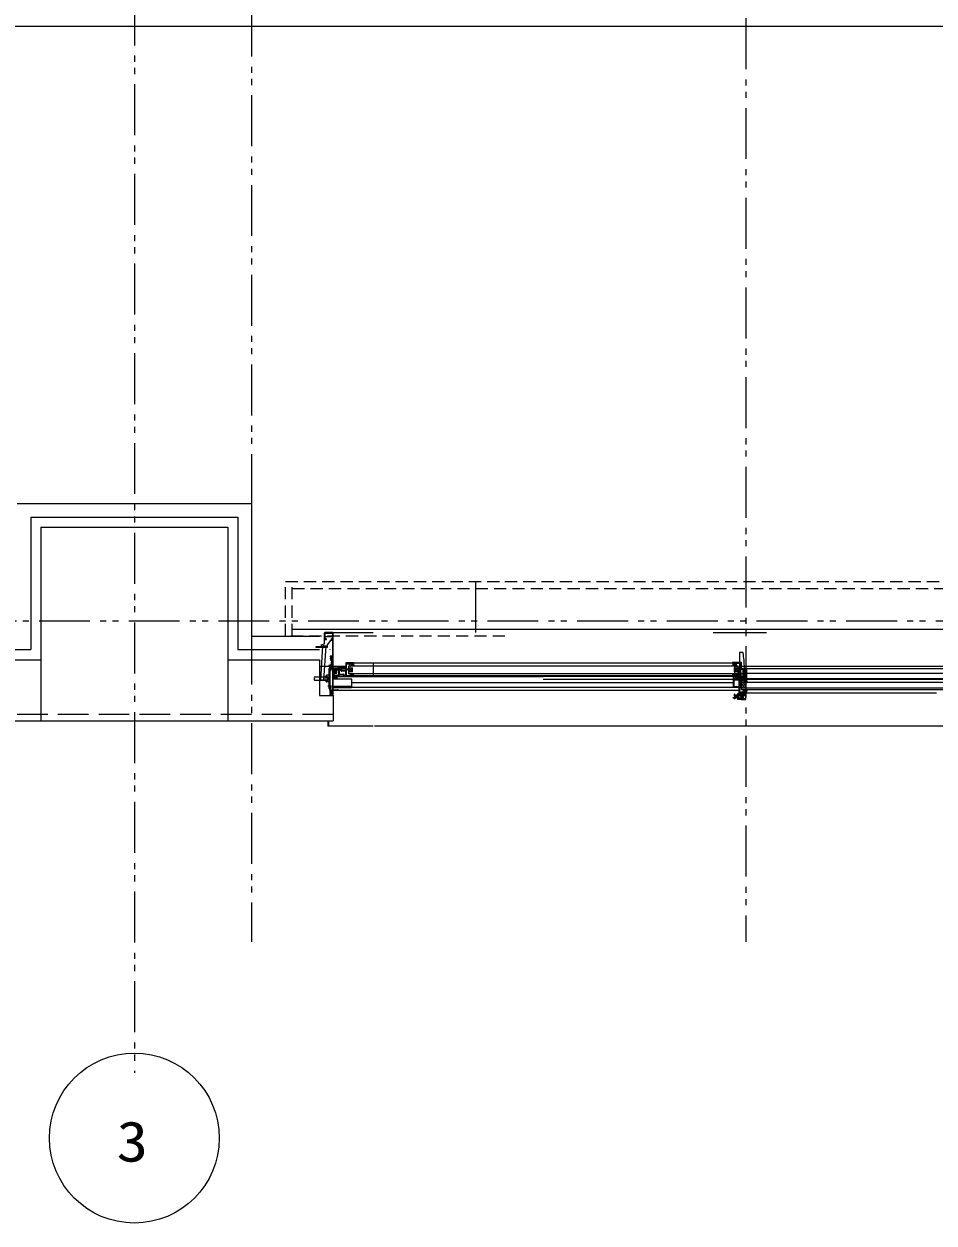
# Model space of a CAD drawing. Units: millimetres at full size. Extents: x -12803 to 120774, y -9413 to 101127.
# Drawn here: x 90949 to 93629, y 5229 to 8758 of the extents above; entities that cross this region are included whole.
import ezdxf
from ezdxf.enums import TextEntityAlignment as Align

# ---------------------------------------------------------------- set-up
doc = ezdxf.new("R2010")
doc.units = ezdxf.units.MM
doc.header["$LTSCALE"] = 30
for name, pattern in [('DASHED1', [1.8, 1.2, -0.6]), ('DASHED3', [4, 3, -1]), ('DOUBLE_CHAIN1', [8.8, 5, -1, 0.6, -0.6, 0.6, -1])]:
    doc.linetypes.add(name, pattern=pattern)
doc.layers.add('0-0_NoName', color=7, linetype='Continuous')
for name, color, linetype, lineweight in [('2-0_通芯', 7, 'DOUBLE_CHAIN1', 15), ('2-1_躯体', 7, 'Continuous', 15), ('2-2_間仕切り芯', 7, 'DOUBLE_CHAIN1', 15), ('2-3_間仕切り', 7, 'Continuous', 15), ('2-A_建具', 7, 'Continuous', 15)]:
    doc.layers.add(name, color=color, linetype=linetype, lineweight=lineweight)
doc.styles.add('ＭＳ ゴシック', font='')
doc.styles.get('ＭＳ ゴシック').set_extended_font_data('MS Gothic')

# ---------------------------------------------------------------- blocks, each defined once
blk = doc.blocks.new('グループ部品-732')
at = {"layer": '2-0_通芯'}
blk.add_line((74361.66, 7001.41), (120774.36, 7001.41), dxfattribs=at)
at = {"layer": '2-1_躯体'}
for p, q in [((90999.36, 7276.41), (91549.36, 7276.41)), ((90999.36, 7276.41), (90999.36, 6706.41)), ((91549.36, 7276.41), (91549.36, 6706.41)), ((90729.36, 6886.41), (90999.36, 6886.41)), ((91549.36, 6886.41), (91819.36, 6886.41)), ((90689.36, 6706.41), (91859.36, 6706.41))]:
    blk.add_line(p, q, dxfattribs=at)
at = {"layer": '2-1_躯体', "linetype": 'DASHED3'}
blk.add_line((90689.36, 6726.41), (91859.36, 6726.41), dxfattribs=at)
at = {"layer": '2-1_躯体'}
blk.add_lwpolyline([(91819.36, 6886.41), (91819.36, 6781.41), (91859.36, 6781.41), (91859.36, 6706.41)], dxfattribs=at)
at = {"layer": '2-2_間仕切り芯'}
for p, q in [((93074.36, 15110.39), (93074.36, 6056.41)), ((91619.36, 12771.74), (91619.36, 6056.41))]:
    blk.add_line(p, q, dxfattribs=at)
at = {"layer": '2-3_間仕切り'}
for p, q in [((84609.36, 8751.41), (93744.36, 8751.41)), ((90969.36, 7306.41), (90969.36, 6916.41)), ((91619.36, 6956.41), (91819.36, 6956.41)), ((90729.36, 6916.41), (90969.36, 6916.41)), ((91579.36, 6916.41), (91819.36, 6916.41))]:
    blk.add_line(p, q, dxfattribs=at)
for points in [[(90929.36, 7346.41), (91619.36, 7346.41), (91619.36, 6956.41)], [(90969.36, 7306.41), (91579.36, 7306.41), (91579.36, 6916.41)]]:
    blk.add_lwpolyline(points, dxfattribs=at)
at = {"layer": '2-A_建具', "linetype": 'DASHED1'}
for p, q in [((91739.36, 6956.41), (91739.36, 7116.41)), ((91739.36, 7096.41), (96809.36, 7096.41)), ((92365.36, 7116.41), (96183.36, 7116.41))]:
    blk.add_line(p, q, dxfattribs=at)
at = {"layer": '2-A_建具'}
for p, q in [((92279.36, 6966.41), (92279.36, 7116.41)), ((91739.36, 6976.41), (96809.36, 6976.41)), ((91834.36, 6933.46), (91834.36, 6965.91)), ((91858.86, 6966.41), (91834.86, 6966.41)), ((91836.36, 6949.36), (91836.36, 6954.96)), ((91836.36, 6954.96), (91857.36, 6954.96)), ((91857.36, 6954.96), (91857.36, 6949.36)), ((91859.36, 6966.41), (91977.86, 6966.41)), ((92978.36, 6966.41), (93135.36, 6966.41)), ((91809.36, 6925.26), (91842.36, 6925.26)), ((91809.36, 6922.96), (91809.36, 6925.26)), ((91842.36, 6922.96), (91809.36, 6922.96)), ((91812.01, 6922.96), (91812.01, 6925.26)), ((91816.51, 6922.96), (91816.51, 6925.26)), ((91822.87, 6826.71), (91829.67, 6927.51)), ((91824.36, 6930.78), (91834.36, 6933.46)), ((91824.36, 6930.78), (91824.36, 6925.26)), ((91829.67, 6927.51), (91830.73, 6928.44)), ((91829.67, 6927.51), (91838.65, 6926.91)), ((91831.85, 6826.11), (91838.65, 6926.91)), ((91834.36, 6946.46), (91839.16, 6946.46)), ((91834.86, 6946.41), (91838.61, 6946.41)), ((91837.86, 6947.86), (91836.36, 6949.36)), ((91839.16, 6947.86), (91837.86, 6947.86)), ((91842.36, 6930.11), (91842.36, 6922.96)), ((91850.56, 6916.21), (91850.36, 6916.41)), ((91855.86, 6947.86), (91854.56, 6947.86)), ((91854.56, 6946.46), (91857.36, 6946.46)), ((91855.11, 6946.41), (91857.36, 6946.41)), ((91857.36, 6949.36), (91855.86, 6947.86)), ((91857.36, 6946.46), (91857.36, 6942.96)), ((91857.86, 6945.91), (91857.86, 6896.74)), ((91854.16, 6894.66), (91854.29, 6894.66)), ((91854.29, 6892.36), (91854.16, 6892.36)), ((91855.06, 6895.12), (91855.15, 6895.21)), ((91855.15, 6891.81), (91855.06, 6891.9)), ((91855.94, 6895.35), (91856.05, 6895.3)), ((91856.05, 6891.72), (91855.94, 6891.67)), ((91856.7, 6895.1), (91856.86, 6895.09)), ((91856.86, 6891.94), (91856.7, 6891.92)), ((91857.68, 6893.91), (91857.64, 6893.76)), ((91857.64, 6893.26), (91857.68, 6893.11)), ((93056.36, 6907.9), (93056.36, 6864.04)), ((93065.55, 6908.1), (93056.87, 6908.4)), ((91897.16, 6866.41), (91819.36, 6866.41)), ((91847.06, 6860.91), (91847.06, 6801.91)), ((91849.36, 6860.91), (91847.06, 6860.91)), ((91849.43, 6854.8), (91847.13, 6853.87)), ((91847.63, 6867.06), (91847.15, 6868.08)), ((91847.63, 6867.06), (91853.69, 6870.56)), ((91851.24, 6867.8), (91848.78, 6872.06)), ((91849.29, 6867.21), (91852.72, 6869.19)), ((91849.29, 6867.21), (91849.34, 6867.14)), ((91853.11, 6868.51), (91849.34, 6867.14)), ((91849.34, 6867.14), (91849.77, 6867.14)), ((91849.36, 6857.91), (91849.36, 6866.41)), ((91849.36, 6860.91), (91849.36, 6801.91)), ((91849.41, 6867.51), (91849.51, 6867.34)), ((91850.93, 6855.41), (91849.43, 6854.8)), ((91852.6, 6853.61), (91849.43, 6852.32)), ((91849.6, 6866.68), (91849.82, 6867.06)), ((91849.6, 6866.68), (91849.69, 6866.53)), ((91853.46, 6867.91), (91849.69, 6866.53)), ((91849.69, 6866.53), (91850.12, 6866.53)), ((91849.77, 6867.14), (91852.89, 6868.13)), ((91849.82, 6867.06), (91849.77, 6867.14)), ((91852.94, 6868.06), (91849.82, 6867.06)), ((91849.95, 6866.08), (91850.17, 6866.46)), ((91850.12, 6866.53), (91853.24, 6867.53)), ((91850.17, 6866.46), (91850.12, 6866.53)), ((91850.3, 6865.47), (91854.08, 6866.84)), ((91850.3, 6865.47), (91850.52, 6865.85)), ((91850.3, 6865.47), (91850.39, 6865.32)), ((91854.16, 6866.69), (91850.39, 6865.32)), ((91850.39, 6865.32), (91850.82, 6865.32)), ((91850.52, 6865.85), (91850.47, 6865.93)), ((91853.64, 6866.84), (91850.52, 6865.85)), ((91850.65, 6864.87), (91854.43, 6866.24)), ((91850.65, 6864.87), (91850.87, 6865.24)), ((91850.65, 6864.87), (91850.74, 6864.71)), ((91854.51, 6866.09), (91850.74, 6864.71)), ((91850.74, 6864.71), (91851.17, 6864.71)), ((91850.82, 6865.32), (91853.94, 6866.31)), ((91850.87, 6865.24), (91850.82, 6865.32)), ((91853.99, 6866.24), (91850.87, 6865.24)), ((91850.93, 6860.91), (91850.93, 6855.41)), ((91853.23, 6860.91), (91850.93, 6860.91)), ((91851, 6864.26), (91854.78, 6865.63)), ((91851, 6864.26), (91851.22, 6864.64)), ((91851, 6864.26), (91851.09, 6864.11)), ((91854.86, 6865.48), (91851.09, 6864.11)), ((91851.09, 6864.11), (91851.52, 6864.11)), ((91851.17, 6864.71), (91854.29, 6865.71)), ((91851.22, 6864.64), (91851.17, 6864.71)), ((91851.18, 6868.3), (91852.54, 6868.74)), ((91854.34, 6865.63), (91851.22, 6864.64)), ((91851.35, 6863.65), (91855.13, 6865.03)), ((91851.35, 6863.65), (91851.57, 6864.03)), ((91851.35, 6863.65), (91851.44, 6863.5)), ((91855.21, 6864.87), (91851.44, 6863.5)), ((91851.44, 6863.5), (91851.87, 6863.5)), ((91851.52, 6864.11), (91854.64, 6865.1)), ((91851.57, 6864.03), (91851.52, 6864.11)), ((91854.69, 6865.03), (91851.57, 6864.03)), ((91851.7, 6863.05), (91851.92, 6863.43)), ((91851.7, 6863.05), (91852.3, 6863.27)), ((91851.7, 6863.05), (91851.79, 6862.9)), ((91852.34, 6865.9), (91851.74, 6866.94)), ((91852.39, 6863.11), (91851.79, 6862.9)), ((91851.87, 6863.5), (91854.99, 6864.5)), ((91851.92, 6863.43), (91851.87, 6863.5)), ((91855.04, 6864.42), (91851.92, 6863.43)), ((91852.62, 6862.21), (91852.22, 6862.9)), ((91852.4, 6869.24), (91852.5, 6869.07)), ((91852.76, 6869.12), (91852.54, 6868.74)), ((91852.59, 6868.66), (91852.54, 6868.74)), ((91852.58, 6862.18), (91852.84, 6862.33)), ((91854.9, 6861.45), (91852.71, 6863.54)), ((91852.8, 6863.45), (91855.48, 6864.42)), ((91852.84, 6865.03), (91856.12, 6859.34)), ((91853.11, 6868.51), (91852.89, 6868.13)), ((91852.94, 6868.06), (91852.89, 6868.13)), ((91855.56, 6864.27), (91852.94, 6863.32)), ((91853.69, 6870.56), (91853.04, 6871.48)), ((91853.09, 6863.17), (91855.34, 6863.89)), ((91853.23, 6854.53), (91853.23, 6860.91)), ((91853.46, 6867.91), (91853.24, 6867.53)), ((91853.29, 6867.45), (91853.24, 6867.53)), ((91853.38, 6868.06), (91853.46, 6867.91)), ((91853.55, 6862.74), (91855.44, 6863.83)), ((91853.81, 6867.3), (91853.59, 6866.92)), ((91853.64, 6866.84), (91853.59, 6866.92)), ((91854.08, 6866.84), (91853.64, 6866.84)), ((91853.72, 6860.2), (91855.53, 6860.07)), ((91853.88, 6860.52), (91855.35, 6860.39)), ((91854.16, 6866.69), (91853.94, 6866.31)), ((91853.99, 6866.24), (91853.94, 6866.31)), ((91854.43, 6866.24), (91853.99, 6866.24)), ((91854.08, 6866.84), (91854.16, 6866.69)), ((91854.51, 6866.09), (91854.29, 6865.71)), ((91854.34, 6865.63), (91854.29, 6865.71)), ((91854.78, 6865.63), (91854.34, 6865.63)), ((91854.43, 6866.24), (91854.51, 6866.09)), ((91854.86, 6865.48), (91854.64, 6865.1)), ((91854.69, 6865.03), (91854.64, 6865.1)), ((91855.13, 6865.03), (91854.69, 6865.03)), ((91854.78, 6865.63), (91854.86, 6865.48)), ((91854.9, 6861.45), (91855.79, 6860.22)), ((91855.21, 6864.87), (91854.99, 6864.5)), ((91855.04, 6864.42), (91854.99, 6864.5)), ((91855.48, 6864.42), (91855.04, 6864.42)), ((91855.13, 6865.03), (91855.21, 6864.87)), ((91855.31, 6862.15), (91856.54, 6861.92)), ((91855.56, 6864.27), (91855.34, 6863.89)), ((91855.39, 6863.81), (91855.34, 6863.89)), ((91855.35, 6860.39), (91855.53, 6860.07)), ((91855.44, 6863.83), (91856.58, 6861.85)), ((91855.48, 6864.42), (91855.56, 6864.27)), ((91855.53, 6860.07), (91855.79, 6860.22)), ((91856.58, 6861.85), (91855.79, 6860.22)), ((91858.16, 6865.21), (91858.16, 6797.61)), ((91859.36, 6868.81), (91858.36, 6869.81)), ((91859.36, 6865.41), (91872.56, 6865.41)), ((91897.36, 6859.51), (91859.36, 6859.51)), ((91870.86, 6850.01), (91859.36, 6850.01)), ((91859.36, 6846.61), (91864.48, 6846.61)), ((91861.86, 6855.21), (91870.86, 6855.21)), ((91866.79, 6859.49), (91862.57, 6858.22)), ((91870.64, 6847.01), (91865.25, 6846.96)), ((91868.26, 6854.61), (91868.26, 6853.56)), ((91869.49, 6854.91), (91868.56, 6854.91)), ((91868.59, 6853.09), (91870.59, 6852.36)), ((91869.79, 6856.91), (91869.79, 6855.21)), ((91870.96, 6856.91), (91869.79, 6856.91)), ((91870.86, 6846.96), (91870.86, 6855.21)), ((91870.96, 6857.58), (91870.96, 6856.91)), ((91874.36, 6865.01), (91897.16, 6865.01)), ((91874.76, 6854.91), (91874.76, 6857.58)), ((91874.76, 6854.91), (91875.36, 6854.91)), ((91897.36, 6852.58), (91884.43, 6852.58)), ((92478.11, 6876.91), (91897.16, 6876.91)), ((91897.16, 6876.41), (91919.66, 6876.41)), ((91918.66, 6877.41), (91898.16, 6877.41)), ((93051.86, 6867.61), (91904.36, 6867.61)), ((91904.36, 6867.61), (91904.36, 6845.61)), ((91904.36, 6862.61), (91916.36, 6862.61)), ((91916.36, 6850.61), (91904.36, 6862.61)), ((91916.36, 6862.61), (91904.36, 6850.61)), ((91916.36, 6850.61), (91904.36, 6850.61)), ((91909.36, 6868.61), (91909.36, 6873.11)), ((91910.36, 6874.11), (91913.36, 6874.11)), ((91913.36, 6867.61), (91910.36, 6867.61)), ((91914.36, 6867.61), (91914.36, 6874.81)), ((91914.36, 6869.99), (91918.47, 6874.11)), ((91914.36, 6871.41), (91917.06, 6874.11)), ((91914.36, 6872.82), (91915.64, 6874.11)), ((91914.36, 6874.11), (91919.36, 6874.11)), ((91914.36, 6868.58), (91919.46, 6873.68)), ((91914.36, 6873.11), (91914.36, 6868.61)), ((91914.36, 6872.92), (91919.67, 6867.61)), ((91914.36, 6871.51), (91918.26, 6867.61)), ((91914.36, 6870.1), (91916.84, 6867.61)), ((91914.36, 6868.68), (91915.43, 6867.61)), ((91914.58, 6874.11), (91920.79, 6867.91)), ((91914.8, 6867.61), (91919.72, 6872.53)), ((91916, 6874.11), (91920.36, 6869.74)), ((91916.21, 6867.61), (91919.99, 6871.38)), ((91916.36, 6850.61), (91916.36, 6862.61)), ((91917.41, 6874.11), (91919.94, 6871.58)), ((91917.63, 6867.61), (91920.25, 6870.23)), ((91918.83, 6874.11), (91919.51, 6873.42)), ((91919.04, 6867.61), (91920.52, 6869.08)), ((91919.36, 6874.11), (91920.86, 6867.61)), ((91919.66, 6876.11), (91919.66, 6876.41)), ((91920.46, 6867.61), (91920.78, 6867.93)), ((91977.96, 6837.21), (91977.96, 6876.91)), ((93036.86, 6876.11), (92478.11, 6876.11)), ((93036.86, 6874.11), (93035.36, 6867.61)), ((93041.63, 6874.11), (93035.42, 6867.91)), ((93035.76, 6867.61), (93035.43, 6867.93)), ((93035.66, 6879.51), (93060.36, 6879.51)), ((93035.66, 6879.51), (93035.66, 6876.11)), ((93037.17, 6867.61), (93035.7, 6869.08)), ((93040.21, 6874.11), (93035.85, 6869.74)), ((93038.58, 6867.61), (93035.96, 6870.23)), ((93040, 6867.61), (93036.23, 6871.38)), ((93038.8, 6874.11), (93036.27, 6871.58)), ((93041.41, 6867.61), (93036.49, 6872.53)), ((93041.86, 6872.92), (93036.54, 6867.61)), ((93037.39, 6874.11), (93036.7, 6873.42)), ((93041.86, 6868.58), (93036.76, 6873.68)), ((93036.86, 6877.81), (93036.86, 6874.61)), ((93041.86, 6874.11), (93036.86, 6874.11)), ((93058.36, 6878.31), (93037.36, 6878.31)), ((93041.86, 6869.99), (93037.74, 6874.11)), ((93041.86, 6871.51), (93037.96, 6867.61)), ((93041.86, 6871.41), (93039.16, 6874.11)), ((93041.86, 6870.1), (93039.37, 6867.61)), ((93039.86, 6862.61), (93051.86, 6862.61)), ((93039.86, 6862.61), (93051.86, 6850.61)), ((93039.86, 6850.61), (93051.86, 6862.61)), ((93039.86, 6862.61), (93039.86, 6850.61)), ((93051.86, 6850.61), (93039.86, 6850.61)), ((93041.86, 6872.82), (93040.57, 6874.11)), ((93041.86, 6868.68), (93040.79, 6867.61)), ((93041.86, 6867.61), (93041.86, 6874.11)), ((93041.86, 6873.11), (93041.86, 6868.61)), ((93045.86, 6874.11), (93042.86, 6874.11)), ((93042.86, 6867.61), (93045.86, 6867.61)), ((93051.72, 6866.1), (93042.97, 6866.41)), ((93046.86, 6868.61), (93046.86, 6873.11)), ((93051.86, 6839.04), (93051.86, 6867.61)), ((93056.86, 6852.04), (93051.86, 6852.04)), ((93056.86, 6852.04), (93051.86, 6839.04)), ((93056.86, 6839.04), (93051.86, 6852.04)), ((93052.2, 6865.65), (93052.66, 6860.42)), ((93054.46, 6861.81), (93052.89, 6861.84)), ((93053.86, 6859.07), (93053.86, 6839.3)), ((93057.86, 6864.04), (93054.46, 6864.04)), ((93054.46, 6861.43), (93054.46, 6864.04)), ((93057.86, 6863.37), (93054.46, 6863.37)), ((93054.46, 6861.43), (93057.86, 6861.43)), ((93056.36, 6832.92), (93056.36, 6861.29)), ((93056.36, 6856.92), (93056.59, 6858.47)), ((93069.39, 6846.38), (93056.87, 6845.94)), ((93057.1, 6858.9), (93065.95, 6858.59)), ((93057.86, 6861.43), (93057.86, 6858.87)), ((93057.86, 6845.97), (93057.86, 6832.42)), ((93059.86, 6862.09), (93059.86, 6858.8)), ((93060.36, 6879.51), (93060.36, 6859.51)), ((94263.86, 6866.41), (93060.36, 6866.41)), ((93064.36, 6860.36), (93064.36, 6859.51)), ((93066.36, 6849.92), (93066.36, 6847.22)), ((93070.36, 6863.02), (93070.36, 6838.68)), ((93070.36, 6847.38), (93070.36, 6849.92)), ((93076.86, 6859.51), (93076.86, 6828.92)), ((94199.36, 6846.61), (93076.86, 6846.61)), ((91804.36, 6835.91), (91842.56, 6835.91)), ((91804.36, 6826.91), (91842.56, 6826.91)), ((91831.85, 6826.11), (91822.87, 6826.71)), ((91831.85, 6826.11), (91830.78, 6825.18)), ((91838.06, 6838.41), (91838.06, 6824.41)), ((91847.05, 6841.41), (91841.06, 6841.41)), ((91847.06, 6821.41), (91841.06, 6821.41)), ((91842.56, 6835.91), (91843.56, 6834.91)), ((91842.56, 6835.91), (91842.56, 6826.91)), ((91852.61, 6809.21), (91849.43, 6810.5)), ((91859.36, 6837.11), (92478.11, 6837.11)), ((91859.36, 6830.81), (91870.86, 6830.81)), ((91860.36, 6830.21), (91913.36, 6830.21)), ((91861.86, 6843.01), (91861.86, 6839.35)), ((91862.57, 6838.4), (91866.79, 6837.13)), ((91865.66, 6832.61), (91865.66, 6832.11)), ((91865.67, 6832.71), (91865.86, 6832.89)), ((91867.36, 6832.91), (91865.96, 6832.91)), ((91866.12, 6831.81), (91867.22, 6832.91)), ((91866.66, 6832.01), (91868.76, 6832.01)), ((91868.16, 6840.3), (91866.86, 6840.91)), ((91869.36, 6835.31), (91867.54, 6836.71)), ((91867.66, 6833.34), (91869.62, 6835.31)), ((91867.66, 6833.21), (91867.66, 6834.31)), ((91867.67, 6832.01), (91869.26, 6833.6)), ((91869.96, 6835.31), (91867.74, 6836.99)), ((91867.81, 6834.85), (91868.12, 6835.15)), ((91868.66, 6835.31), (91871.86, 6835.31)), ((91868.85, 6831.84), (91869.92, 6832.91)), ((91869.26, 6833.37), (91869.26, 6834.01)), ((91869.56, 6834.31), (91871.56, 6834.31)), ((91870.06, 6832.91), (91869.72, 6832.91)), ((91869.73, 6840.27), (91874.37, 6841.94)), ((91869.77, 6831.9), (91870.27, 6832.4)), ((91869.97, 6834.31), (91870.97, 6835.31)), ((91871.32, 6834.31), (91871.86, 6834.85)), ((91871.56, 6836.44), (91871.36, 6835.31)), ((91871.86, 6834.61), (91871.86, 6836.61)), ((91871.86, 6831.81), (91871.86, 6833.11)), ((91904.4, 6839.04), (91904.31, 6839.04)), ((93051.86, 6845.61), (91904.36, 6845.61)), ((91909.36, 6844.61), (91909.36, 6840.11)), ((91913.36, 6845.61), (91910.36, 6845.61)), ((91910.36, 6839.11), (91913.36, 6839.11)), ((91914.36, 6840.3), (91919.67, 6845.61)), ((91914.36, 6841.71), (91918.26, 6845.61)), ((91914.36, 6843.12), (91916.84, 6845.61)), ((91914.36, 6845.61), (91914.36, 6838.41)), ((91914.36, 6844.54), (91915.43, 6845.61)), ((91914.36, 6844.64), (91919.46, 6839.54)), ((91914.36, 6840.11), (91914.36, 6844.61)), ((91914.36, 6843.23), (91918.47, 6839.11)), ((91914.36, 6841.81), (91917.06, 6839.11)), ((91914.36, 6840.4), (91915.64, 6839.11)), ((93041.86, 6839.11), (91914.36, 6839.11)), ((91914.36, 6805.71), (91914.36, 6829.21)), ((93036.86, 6818.61), (91914.36, 6818.61)), ((91914.58, 6839.11), (91920.79, 6845.31)), ((91914.8, 6845.61), (91919.72, 6840.69)), ((91916, 6839.11), (91920.36, 6843.48)), ((91916.21, 6845.61), (91919.99, 6841.84)), ((91917.41, 6839.11), (91919.94, 6841.64)), ((91917.63, 6845.61), (91920.25, 6842.99)), ((91918.83, 6839.11), (91919.51, 6839.8)), ((91919.04, 6845.61), (91920.52, 6844.14)), ((91919.36, 6839.11), (91920.86, 6845.61)), ((91919.36, 6837.01), (91919.36, 6838.61)), ((91919.36, 6837.21), (92478.11, 6837.21)), ((91920.46, 6845.61), (91920.78, 6845.29)), ((93037.16, 6837.11), (92478.11, 6837.11)), ((93036.86, 6828.11), (92478.11, 6828.11)), ((93036.86, 6839.11), (93035.36, 6845.61)), ((93041.63, 6839.11), (93035.42, 6845.31)), ((93035.76, 6845.61), (93035.43, 6845.29)), ((93037.17, 6845.61), (93035.7, 6844.14)), ((93040.21, 6839.11), (93035.85, 6843.48)), ((93038.58, 6845.61), (93035.96, 6842.99)), ((93040, 6845.61), (93036.23, 6841.84)), ((93038.8, 6839.11), (93036.27, 6841.64)), ((93041.41, 6845.61), (93036.49, 6840.69)), ((93041.86, 6840.3), (93036.54, 6845.61)), ((93037.39, 6839.11), (93036.7, 6839.8)), ((93041.86, 6844.64), (93036.76, 6839.54)), ((93036.86, 6838.61), (93036.86, 6805.71)), ((93036.86, 6837.11), (93058.93, 6837.1)), ((93041.86, 6843.23), (93037.74, 6839.11)), ((93041.86, 6841.71), (93037.96, 6845.61)), ((93043.86, 6831.11), (93038.06, 6831.11)), ((93041.86, 6841.81), (93039.16, 6839.11)), ((93041.86, 6843.12), (93039.37, 6845.61)), ((93041.86, 6840.4), (93040.57, 6839.11)), ((93041.86, 6844.54), (93040.79, 6845.61)), ((93041.86, 6845.61), (93041.86, 6838.41)), ((93041.86, 6840.11), (93041.86, 6844.61)), ((93042.36, 6837.92), (93052.89, 6838.29)), ((93042.36, 6837.82), (93056.36, 6838.07)), ((93076.86, 6831.52), (93042.43, 6831.52)), ((93042.43, 6830.02), (93055.86, 6830.02)), ((93042.86, 6845.61), (93045.86, 6845.61)), ((93045.86, 6839.11), (93042.86, 6839.11)), ((93044.36, 6833.02), (93076.86, 6833.02)), ((93044.36, 6831.52), (93044.36, 6833.02)), ((93054.36, 6834.61), (93044.86, 6834.61)), ((94254.36, 6828.11), (93045.79, 6828.11)), ((93046.36, 6833.02), (93046.36, 6831.52)), ((93046.86, 6844.61), (93046.86, 6840.11)), ((93047.86, 6833.02), (93047.91, 6833.66)), ((93055.8, 6833.66), (93047.91, 6833.66)), ((93048.36, 6831.11), (93057.86, 6831.11)), ((93048.86, 6834.52), (93048.86, 6833.02)), ((93051.86, 6834.52), (93048.86, 6834.52)), ((93049.06, 6830.02), (93049.06, 6829.02)), ((93054.66, 6829.02), (93049.06, 6829.02)), ((93049.86, 6834.31), (93050.5, 6833.02)), ((93049.86, 6831.52), (93049.86, 6829.02)), ((93050.16, 6831.52), (93050.16, 6829.02)), ((93051.86, 6835.45), (93051.86, 6827.42)), ((93053.86, 6834.31), (93053.21, 6833.02)), ((93053.56, 6831.52), (93053.56, 6829.02)), ((93056.36, 6840.19), (93053.86, 6840.16)), ((93053.86, 6831.52), (93053.86, 6829.02)), ((93054.66, 6830.02), (93054.66, 6829.02)), ((93055.86, 6833.02), (93055.8, 6833.66)), ((93055.86, 6830.02), (93055.86, 6831.52)), ((93061.86, 6826.18), (93056.86, 6813.18)), ((93061.86, 6813.18), (93056.86, 6826.18)), ((93056.86, 6813.18), (93061.86, 6813.18)), ((93057.36, 6844.92), (93066.22, 6844.92)), ((93057.86, 6837.47), (93066.68, 6837.78)), ((93057.86, 6832.42), (93066.36, 6832.42)), ((93066.36, 6830.92), (93058.36, 6830.92)), ((93058.93, 6831.11), (93058.93, 6837.11)), ((93058.93, 6831.21), (93073.01, 6831.21)), ((93058.93, 6831.11), (93072.51, 6831.11)), ((93061.96, 6834.36), (93061.86, 6832.12)), ((93061.86, 6832.12), (93066.36, 6831.92)), ((93061.86, 6797.61), (93061.86, 6826.18)), ((94209.36, 6819.61), (93061.86, 6819.61)), ((93073.86, 6814.61), (93061.86, 6814.61)), ((93073.86, 6814.61), (93061.86, 6802.61)), ((93073.86, 6802.61), (93061.86, 6814.61)), ((93061.89, 6832.86), (93065.92, 6832.68)), ((93061.96, 6834.36), (93067.42, 6834.12)), ((93066.36, 6844.42), (93066.36, 6830.42)), ((93069.39, 6837.68), (93066.38, 6837.57)), ((93066.86, 6820.61), (93066.86, 6825.11)), ((93067.36, 6831.18), (93067.36, 6829.01)), ((93067.86, 6828.92), (93076.86, 6828.92)), ((93067.86, 6826.11), (93070.86, 6826.11)), ((93070.86, 6819.61), (93067.86, 6819.61)), ((93068.86, 6828.92), (93068.86, 6832.62)), ((93071.51, 6835.21), (93071.51, 6836.01)), ((93071.51, 6835.51), (93074.01, 6835.51)), ((93071.86, 6819.61), (93071.86, 6826.81)), ((93071.86, 6821.99), (93075.97, 6826.11)), ((93071.86, 6823.41), (93074.56, 6826.11)), ((93071.86, 6824.82), (93073.14, 6826.11)), ((93071.86, 6826.11), (93076.86, 6826.11)), ((93071.86, 6820.58), (93076.96, 6825.68)), ((93071.86, 6825.11), (93071.86, 6820.61)), ((93071.86, 6824.92), (93077.17, 6819.61)), ((93071.86, 6823.51), (93075.76, 6819.61)), ((93071.86, 6822.1), (93074.34, 6819.61)), ((93071.86, 6820.68), (93072.93, 6819.61)), ((93072.26, 6834.81), (93071.91, 6834.81)), ((93072.08, 6826.11), (93078.29, 6819.91)), ((93072.51, 6831.31), (93072.26, 6834.81)), ((93072.3, 6819.61), (93077.22, 6824.53)), ((93072.51, 6831.31), (93072.51, 6828.36)), ((93073.01, 6828.21), (93076.86, 6828.21)), ((93073.61, 6834.81), (93073.26, 6834.81)), ((93073.5, 6826.11), (93077.86, 6821.74)), ((93073.71, 6819.61), (93077.49, 6823.38)), ((93073.86, 6814.61), (93073.86, 6802.61)), ((93074.01, 6836.01), (93074.01, 6835.21)), ((93074.91, 6826.11), (93077.44, 6823.58)), ((93075.13, 6819.61), (93077.75, 6822.23)), ((93075.66, 6837.1), (93075.66, 6831.61)), ((93075.66, 6831.61), (93076.86, 6831.61)), ((93076.33, 6826.11), (93077.01, 6825.42)), ((93076.54, 6819.61), (93078.02, 6821.08)), ((93076.86, 6826.61), (93076.86, 6828.21)), ((94194.36, 6828.01), (93076.86, 6828.01)), ((93076.86, 6826.11), (93078.36, 6819.61)), ((93077.96, 6819.61), (93078.28, 6819.93)), ((91844.36, 6809.41), (91854.36, 6809.41)), ((91849.36, 6801.91), (91847.06, 6801.91)), ((91849.36, 6796.91), (91849.36, 6804.91)), ((91849.36, 6787.41), (91858.36, 6796.41)), ((91849.36, 6790.41), (91855.36, 6796.41)), ((91849.36, 6793.41), (91852.36, 6796.41)), ((91849.36, 6796.41), (91858.36, 6787.41)), ((91849.36, 6784.41), (91858.36, 6793.41)), ((91849.36, 6793.41), (91858.36, 6784.41)), ((91849.36, 6790.41), (91858.36, 6781.41)), ((91849.36, 6787.41), (91854.2, 6782.56)), ((91849.36, 6784.41), (91850.05, 6783.72)), ((93054.66, 6796.41), (91849.86, 6796.41)), ((91850.93, 6801.91), (91850.93, 6807.41)), ((91853.23, 6801.91), (91850.93, 6801.91)), ((91851.31, 6783.37), (91858.36, 6790.41)), ((91852.36, 6796.41), (91858.36, 6790.41)), ((91853.23, 6808.29), (91853.23, 6801.91)), ((91853.66, 6782.71), (91858.36, 6787.41)), ((91855.36, 6796.41), (91858.36, 6793.41)), ((91856.01, 6782.06), (91858.36, 6784.41)), ((91859.36, 6808.75), (91914.36, 6808.75)), ((91860.36, 6804.71), (91913.36, 6804.71)), ((93039.86, 6784.71), (93039.86, 6779.81)), ((93040.86, 6782.91), (93049.86, 6782.91)), ((93069.46, 6786.41), (93050.86, 6786.41)), ((93051.16, 6782.91), (93060.86, 6782.91)), ((93051.16, 6780.21), (93060.86, 6780.21)), ((93051.46, 6779.11), (93051.16, 6779.11)), ((93051.46, 6779.11), (93051.46, 6778.11)), ((93051.46, 6778.11), (93055.26, 6774.31)), ((93054.66, 6788.81), (93054.66, 6805.12)), ((93054.86, 6805.12), (93054.66, 6805.12)), ((93054.66, 6788.81), (93077.16, 6788.81)), ((93055.36, 6789.11), (93635.61, 6789.11)), ((93076.16, 6787.81), (93055.66, 6787.81)), ((93060.86, 6787.76), (93060.86, 6786.41)), ((93060.86, 6771.3), (93060.86, 6782.94)), ((93061.36, 6786.41), (93061.36, 6787.75)), ((93061.36, 6786.91), (93061.86, 6786.91)), ((94209.36, 6802.61), (93061.86, 6802.61)), ((94209.36, 6797.61), (93061.86, 6797.61)), ((93061.86, 6787.75), (93061.86, 6786.41)), ((93062.16, 6771.29), (93062.16, 6785.23)), ((93062.16, 6784.91), (93066.46, 6784.91)), ((93062.16, 6784.91), (93063.16, 6783.91)), ((93062.32, 6786.41), (93062.32, 6787.74)), ((93062.82, 6787.74), (93062.82, 6786.41)), ((93063.16, 6783.91), (93063.16, 6772.51)), ((93065.46, 6783.91), (93063.16, 6783.91)), ((93065.46, 6783.91), (93066.46, 6784.91)), ((93065.46, 6772.51), (93065.46, 6783.91)), ((93065.9, 6786.41), (93065.9, 6787.71)), ((93066.39, 6787.71), (93066.39, 6786.41)), ((93066.46, 6785.29), (93066.46, 6771.23)), ((93073.86, 6782.71), (93066.46, 6782.71)), ((93066.86, 6796.61), (93066.86, 6792.11)), ((93066.86, 6786.41), (93066.86, 6787.7)), ((93066.86, 6786.91), (93067.36, 6786.91)), ((93067.36, 6787.7), (93067.36, 6786.41)), ((93073.66, 6784.11), (93067.66, 6784.11)), ((93070.86, 6797.61), (93067.86, 6797.61)), ((93067.86, 6791.11), (93070.86, 6791.11)), ((93067.86, 6787.69), (93067.86, 6786.41)), ((93068.86, 6780.89), (93068.86, 6782.71)), ((93074.2, 6778.95), (93068.86, 6780.89)), ((93069.46, 6786.41), (93069.46, 6784.96)), ((93071.86, 6792.3), (93077.17, 6797.61)), ((93071.86, 6793.71), (93075.76, 6797.61)), ((93071.86, 6795.12), (93074.34, 6797.61)), ((93071.86, 6797.61), (93071.86, 6790.41)), ((93071.86, 6796.54), (93072.93, 6797.61)), ((93071.86, 6796.64), (93076.96, 6791.54)), ((93071.86, 6792.11), (93071.86, 6796.61)), ((93071.86, 6795.23), (93075.97, 6791.11)), ((93071.86, 6793.81), (93074.56, 6791.11)), ((93071.86, 6792.4), (93073.14, 6791.11)), ((93071.86, 6791.11), (93076.86, 6791.11)), ((93071.86, 6784.96), (93071.86, 6786.41)), ((93071.86, 6786.41), (93074.86, 6786.41)), ((93072.08, 6791.11), (93078.29, 6797.31)), ((93072.3, 6797.61), (93077.22, 6792.69)), ((93073.16, 6784.96), (93073.16, 6784.11)), ((93073.5, 6791.11), (93077.86, 6795.48)), ((93073.71, 6797.61), (93077.49, 6793.84)), ((93074.86, 6770.81), (93074.86, 6787.73)), ((93074.86, 6784.01), (93074.86, 6785.41)), ((93074.91, 6791.11), (93077.44, 6793.64)), ((93075.13, 6797.61), (93077.75, 6794.99)), ((93076.33, 6791.11), (93077.01, 6791.8)), ((93076.54, 6797.61), (93078.02, 6796.14)), ((93076.86, 6791.11), (93078.36, 6797.61)), ((93076.86, 6789.11), (93076.86, 6790.61)), ((93077.16, 6789.11), (93077.16, 6788.81)), ((93077.96, 6797.61), (93078.28, 6797.29)), ((93038.36, 6773.05), (93038.16, 6773.05)), ((93040.26, 6774.31), (93045.76, 6774.31)), ((93041.36, 6773.81), (93041.16, 6773.81)), ((93044.36, 6773.05), (93044.16, 6773.05)), ((93050.86, 6770.11), (93073.86, 6770.11)), ((93051.16, 6771.31), (93060.86, 6771.31)), ((93055.26, 6774.31), (93060.86, 6774.31)), ((93060.86, 6770.11), (93060.86, 6769.81)), ((93060.86, 6769.81), (93073.86, 6769.81)), ((93063.16, 6772.51), (93065.46, 6772.51)), ((93065.46, 6772.51), (93066.46, 6771.51)), ((93066.46, 6772.61), (93074.86, 6772.61)), ((93074.86, 6771.11), (93074.86, 6771.81)), ((91844.36, 6706.41), (91844.36, 6691.41)), ((91846.36, 6706.41), (91846.36, 6691.41)), ((91977.86, 6691.41), (91844.36, 6691.41)), ((96567.86, 6691.41), (91980.86, 6691.41))]:
    blk.add_line(p, q, dxfattribs=at)
at = {"layer": '2-A_建具', "linetype": 'DASHED1'}
blk.add_lwpolyline([(92365.36, 6956.41), (91719.36, 6956.41), (91719.36, 7116.41), (92365.36, 7116.41)], dxfattribs=at)
at = {"layer": '2-A_建具'}
for points in [[(91835.93, 6962.05), (91835.86, 6962.24), (91835.86, 6964.41)], [(91835.93, 6952.05), (91835.86, 6952.24), (91835.86, 6960.58), (91835.93, 6960.77)], [(91836.36, 6964.91), (91840.03, 6964.91), (91840.22, 6964.84)], [(91841.5, 6964.84), (91841.69, 6964.91), (91852.03, 6964.91), (91852.22, 6964.84)], [(91853.5, 6964.84), (91853.69, 6964.91), (91857.36, 6964.91)], [(91857.86, 6964.41), (91857.86, 6962.24), (91857.79, 6962.05)], [(91857.79, 6960.77), (91857.86, 6960.58), (91857.86, 6952.24), (91857.79, 6952.05)], [(91859.36, 6848.71), (91859.36, 6965.91), (91858.86, 6966.41)], [(91830.73, 6928.44), (91837.72, 6927.97), (91838.65, 6926.91)], [(91835.86, 6948.11), (91835.86, 6950.58), (91835.93, 6950.77)], [(91838.08, 6947.7), (91837.87, 6947.61), (91836.36, 6947.61)], [(91857.36, 6942.96), (91851.36, 6942.96), (91842.36, 6930.11)], [(91857.36, 6947.61), (91855.84, 6947.61), (91855.63, 6947.7)], [(91857.79, 6950.77), (91857.86, 6950.58), (91857.86, 6948.11)], [(91854.26, 6882.11), (91854.26, 6879.71), (91853.96, 6879.41), (91853.96, 6870.71), (91851.05, 6869.03), (91850.95, 6868.84), (91850.47, 6868.56), (91850.25, 6868.57), (91847.45, 6866.95), (91848.57, 6865.01), (91849.36, 6865.01)], [(91855.86, 6896.71), (91851.78, 6896.71), (91851.26, 6897.01), (91850.56, 6897.01), (91850.56, 6895.41), (91853.46, 6895.41), (91853.76, 6895.09)], [(91853.76, 6891.93), (91853.46, 6891.61), (91850.56, 6891.61), (91850.56, 6890.01), (91851.56, 6890.01), (91851.56, 6887.01), (91852.96, 6887.01), (91852.96, 6887.51), (91852.56, 6888.08), (91852.56, 6890.31), (91857.86, 6890.31), (91857.86, 6882.91), (91855.96, 6882.91)], [(91853.52, 6889.86), (91852.4, 6887.92), (91853.2, 6887.7), (91854.11, 6884.31), (91853.06, 6884.31)], [(91855.46, 6876.87), (91855.46, 6883.92), (91854.46, 6887.65), (91854.46, 6889.61)], [(91855.96, 6881.91), (91857.86, 6881.91), (91857.86, 6868.81)], [(91847.7, 6869.83), (91849.39, 6868.71), (91850.69, 6868.76)], [(91849.6, 6866.68), (91853.38, 6868.06), (91852.94, 6868.06)], [(91849.72, 6867.46), (91853.03, 6868.66), (91853.11, 6868.51)], [(91858.16, 6865.21), (91850.26, 6865.21), (91850.26, 6859.41), (91850.96, 6859.41), (91850.96, 6858.45), (91850.36, 6857.41), (91849.86, 6857.41)], [(91849.95, 6866.08), (91853.73, 6867.45), (91853.81, 6867.3), (91850.04, 6865.93)], [(91849.95, 6866.08), (91850.04, 6865.93), (91850.47, 6865.93), (91853.59, 6866.92)], [(91853.73, 6867.45), (91853.29, 6867.45), (91850.17, 6866.46)], [(91851.25, 6871.88), (91851.37, 6869.86), (91850.69, 6868.76)], [(91853.03, 6868.66), (91852.59, 6868.66), (91850.83, 6868.1)], [(91851.51, 6866.41), (91853.98, 6867.84), (91854.8, 6866.41)], [(91851.79, 6862.9), (91852.22, 6862.9), (91852.47, 6862.97)], [(91852.72, 6869.19), (91852.76, 6869.12), (91852.29, 6868.95)], [(91855.35, 6860.39), (91852.31, 6863.24), (91853.88, 6860.52)], [(91852.58, 6862.18), (91853.72, 6860.2), (91853.88, 6860.52)], [(91854.96, 6861.36), (91855.31, 6862.15), (91854.73, 6863.43)], [(91856.86, 6869.2), (91856.58, 6867.61), (91855.46, 6867.61), (91855.46, 6875.95), (91855.34, 6876.14), (91855.34, 6876.69), (91855.46, 6876.87)], [(91857.86, 6870.91), (91855.68, 6870.91), (91855.46, 6868.35)], [(91856.45, 6868.22), (91856.73, 6869.81), (91857.86, 6869.81)], [(91869.66, 6850.01), (91869.66, 6848.71), (91859.36, 6848.71)], [(91864.26, 6833.11), (91864.26, 6832.01), (91859.36, 6832.01), (91859.36, 6847.31), (91861.67, 6847.31)], [(91897.36, 6859.41), (91883.86, 6859.41), (91883.86, 6859.61), (91866.93, 6859.61), (91866.93, 6859.51), (91862.57, 6858.22), (91862.05, 6857.86), (91861.86, 6857.27)], [(91861.86, 6857.27), (91861.86, 6855.21), (91864.16, 6855.21), (91864.16, 6856.01), (91863.06, 6856.01), (91863.06, 6857.22), (91864.25, 6857.58), (91868.26, 6857.58), (91868.26, 6856.01), (91867.16, 6856.01), (91867.16, 6855.21), (91869.46, 6855.21), (91869.46, 6857.58), (91875.36, 6857.58), (91875.36, 6839.04), (91869.46, 6839.04), (91869.46, 6841.41), (91868.46, 6841.41), (91868.46, 6839.04), (91864.25, 6839.04), (91862.86, 6839.46), (91862.86, 6840.91)], [(91870.86, 6846.96), (91865.25, 6846.96), (91864.62, 6846.73), (91862.93, 6845.31), (91861.86, 6843.01)], [(91862.06, 6847.01), (91866.36, 6847.01), (91870.4, 6847.36)], [(91873.16, 6864.81), (91874.36, 6864.81), (91874.36, 6866.41)], [(91882.43, 6854.58), (91882.43, 6857.58), (91877.29, 6857.58), (91877.29, 6844.04), (91890.29, 6844.04)], [(91897.36, 6875.61), (91897.36, 6854.51), (91884.36, 6854.51), (91884.36, 6859.01)], [(91892.29, 6842.04), (91892.29, 6839.04), (91897.36, 6839.04), (91897.36, 6852.58)], [(91897.16, 6876.91), (91897.16, 6860.1), (91897.36, 6860.1)], [(91919.36, 6874.61), (91919.36, 6876.11), (91897.86, 6876.11)], [(91900.56, 6857.41), (91901.36, 6857.41), (91901.36, 6859.51), (91899.36, 6859.51), (91899.36, 6874.18), (91911.63, 6874.18), (91913.36, 6874.81), (91914.36, 6874.81)], [(91903.4, 6839.04), (91899.36, 6839.04), (91899.36, 6857.58), (91900.23, 6857.58)], [(93058.86, 6878.51), (93036.66, 6878.51), (93036.66, 6876.11)], [(93041.63, 6874.7), (93038.79, 6875.46), (93038.79, 6876.38), (93047.36, 6876.38), (93047.36, 6874.11), (93048.36, 6874.11), (93048.36, 6876.38), (93056.86, 6876.38), (93056.86, 6859.51), (93054.86, 6859.51), (93054.86, 6857.41), (93055.66, 6857.41)], [(93042.36, 6837.82), (93042.36, 6860.42), (93052.89, 6860.05), (93052.89, 6861.84)], [(93052.66, 6860.42), (93042.66, 6860.42), (93042.66, 6866.11)], [(93055.98, 6857.58), (93056.86, 6857.58), (93056.86, 6839.04), (93051.81, 6839.04)], [(94199.36, 6859.51), (93058.86, 6859.51), (93058.86, 6878.51)], [(91830.78, 6825.18), (91823.8, 6825.65), (91822.87, 6826.71)], [(91843.56, 6834.91), (91843.56, 6827.91), (91842.56, 6826.91)], [(91870.86, 6834.11), (91869.56, 6834.11), (91869.56, 6833.31), (91870.66, 6833.31), (91870.66, 6831.81), (91865.46, 6831.81), (91865.46, 6833.31), (91866.56, 6833.31), (91866.56, 6834.11), (91859.36, 6834.11)], [(91872.56, 6797.41), (91859.36, 6797.41), (91859.36, 6829.21)], [(91861.86, 6841.71), (91866.86, 6841.71), (91866.86, 6840.91)], [(91861.86, 6839.35), (91866.93, 6837.21), (91866.93, 6837.01), (91876.86, 6837.01), (91876.86, 6837.21), (91890.86, 6837.21), (91890.86, 6837.01), (91919.36, 6837.01)], [(91877.36, 6837.61), (91877.36, 6842.11), (91890.36, 6842.11), (91890.36, 6837.61)], [(91914.36, 6838.41), (91913.36, 6838.41), (91911.63, 6839.04), (91905.31, 6839.04)], [(93036.86, 6837.11), (93056.93, 6837.11), (93056.93, 6832.61)], [(93043.86, 6837.11), (93043.86, 6830.41), (93042.46, 6830.41), (93042.46, 6829.61), (93043.86, 6829.61), (93043.86, 6828.11), (93038.06, 6828.11), (93038.06, 6829.61), (93039.46, 6829.61), (93039.46, 6830.41), (93038.06, 6830.41), (93038.06, 6833.51)], [(93050.9, 6839.04), (93044.59, 6839.04), (93042.86, 6838.41), (93041.86, 6838.41)], [(93045.79, 6828.11), (93045.79, 6833.11), (93048.66, 6833.11), (93054.4, 6833.61)], [(93056.93, 6832.61), (93054.05, 6832.61), (93048.31, 6832.11)], [(93057.73, 6807.64), (93056.86, 6807.64), (93056.86, 6826.18), (93061.9, 6826.18)], [(93058.86, 6832.11), (93058.86, 6837.11), (93068.96, 6837.11), (93068.96, 6835.81)], [(93062.81, 6826.18), (93069.13, 6826.18), (93070.86, 6826.81), (93071.86, 6826.81)], [(93069.96, 6834.81), (93071.26, 6834.81), (93071.26, 6835.61), (93070.16, 6835.61), (93070.16, 6837.11), (93075.36, 6837.11), (93075.36, 6835.61), (93074.26, 6835.61), (93074.26, 6834.81), (93075.66, 6834.81)], [(93070.46, 6837.11), (93070.46, 6836.01), (93071.51, 6836.01)], [(93073.01, 6828.21), (93073.01, 6831.31), (93073.26, 6834.81)], [(93073.01, 6831.11), (94244.16, 6831.11), (94244.16, 6831.91), (94243.06, 6831.91), (94243.06, 6833.41), (94248.26, 6833.41), (94248.26, 6831.91), (94247.16, 6831.91), (94247.16, 6831.11), (94254.36, 6831.11)], [(93074.01, 6836.01), (93075.06, 6836.01), (93075.06, 6837.11)], [(91850.93, 6807.41), (91849.43, 6808.02), (91847.13, 6808.95)], [(91849.86, 6805.41), (91850.36, 6805.41), (91850.96, 6804.37), (91850.96, 6803.41), (91850.26, 6803.41), (91850.26, 6797.61), (91858.16, 6797.61)], [(91858.36, 6795.41), (91858.36, 6782.41), (91859.36, 6781.41)], [(91874.36, 6796.41), (91874.36, 6798.01), (91873.16, 6798.01)], [(91914.36, 6805.71), (93054.86, 6805.71), (93054.86, 6789.61)], [(93040.36, 6779.31), (93044.96, 6779.31), (93044.96, 6775.11), (93040.26, 6775.11), (93040.26, 6774.31)], [(93049.86, 6785.41), (93049.86, 6780.21), (93040.86, 6780.21), (93040.86, 6784.71)], [(93047.06, 6775.49), (93046.8, 6775.7), (93046.49, 6775.62), (93046.22, 6776.09), (93046.78, 6776.65), (93046.67, 6776.91), (93046.06, 6776.91), (93046.06, 6779.11), (93049.86, 6779.11), (93049.86, 6776.11), (93050.16, 6775.81), (93050.31, 6775.48), (93049.86, 6774.94), (93049.86, 6771.11)], [(93055.66, 6787.81), (93054.95, 6788.1), (93054.66, 6788.81)], [(93071.86, 6790.41), (93070.86, 6790.41), (93069.13, 6791.04), (93056.86, 6791.04), (93056.86, 6805.71), (93058.86, 6805.71), (93058.86, 6807.81), (93058.06, 6807.81)], [(93072.36, 6771.51), (93067.66, 6771.51), (93067.66, 6772.31), (93066.66, 6772.31), (93066.66, 6771.21), (93062.06, 6771.21), (93062.06, 6785.31), (93066.66, 6785.31), (93066.66, 6783.01), (93073.86, 6783.01)], [(93067.66, 6784.11), (93067.66, 6785.61), (93069.16, 6785.61), (93069.16, 6786.41)], [(93068.16, 6784.11), (93068.16, 6784.96), (93073.16, 6784.96)], [(93072.16, 6786.41), (93072.16, 6785.61), (93073.66, 6785.61), (93073.66, 6784.11)], [(93077.16, 6788.81), (93076.86, 6788.1), (93076.16, 6787.81)], [(93066.46, 6771.51), (93062.16, 6771.51), (93063.16, 6772.51)], [(93074.36, 6772.31), (93073.16, 6772.31), (93072.86, 6772.01)]]:
    blk.add_lwpolyline(points, dxfattribs=at)
for points in [[(93058.86, 6839.04), (93074.93, 6839.04), (93074.93, 6857.58), (93058.86, 6857.58)], [(93038.79, 6807.64), (93054.86, 6807.64), (93054.86, 6826.18), (93038.79, 6826.18)], [(93051.16, 6771.01), (93060.86, 6771.01), (93060.86, 6783.21), (93060.06, 6783.21), (93060.06, 6784.11), (93060.86, 6784.11), (93060.86, 6785.51), (93051.16, 6785.51)]]:
    blk.add_lwpolyline(points, close=True, dxfattribs=at)
blk.add_circle((93048.37, 6776.21), 1.45, dxfattribs=at)
for centre, radius, start, end in [((91834.86, 6965.91), 0.5, 90.00001, 179.99999), ((91836.36, 6964.41), 0.5, 90.00001, 179.99999), ((91835.16, 6961.41), 1, 320.28486, 39.71514), ((91835.16, 6951.41), 1, 320.28486, 39.71514), ((91840.86, 6965.61), 1, 230.28486, 309.71514), ((91852.86, 6965.61), 1, 230.28486, 309.71514), ((91857.36, 6964.41), 0.5, 0.00001, 89.99999), ((91858.56, 6961.41), 1, 140.28486, 219.71514), ((91858.56, 6951.41), 1, 140.28486, 219.71514), ((91829.36, 6923.02), 1.5, 146.14066, 266.14066), ((91829.46, 6924.52), 1.5, 146.14066, 266.14066), ((91829.57, 6926.02), 1.5, 86.14066, 266.14066), ((91834.86, 6946.91), 0.5, 180.00001, 269.99999), ((91836.36, 6948.11), 0.5, 180.00001, 269.99999), ((91838.61, 6947.16), 0.75, 270.00002, 134.41533), ((91839.16, 6947.16), 0.7, 270, 90), ((91854.56, 6947.16), 0.7, 90, 270), ((91855.11, 6947.16), 0.75, 45.58467, 269.99998), ((91857.36, 6948.11), 0.5, 270.00001, 359.99999), ((91857.36, 6945.91), 0.5, 0.00001, 89.99999), ((91853.06, 6883.81), 0.5, 89.99999, 270.00001), ((91853.06, 6882.11), 1.2, 0.00001, 89.99999), ((91853.96, 6889.61), 0.5, 0, 150.00001), ((91854.16, 6895.06), 0.4, 175.90396, 270.00001), ((91854.16, 6891.96), 0.4, 89.99999, 184.09604), ((91854.29, 6895.06), 0.4, 270.00007, 315.20724), ((91854.29, 6891.96), 0.4, 44.79276, 89.99993), ((91855.86, 6893.51), 1.8, 116.26017, 135.20714), ((91855.86, 6893.51), 1.8, 224.79286, 243.73983), ((91855.6, 6894.99), 0.5, 46.86987, 153.13005), ((91855.6, 6892.03), 0.5, 206.86995, 313.13013), ((91855.96, 6882.41), 0.5, 89.99999, 270.00001), ((91855.86, 6893.51), 3.2, 63.61222, 90.00002), ((91855.86, 6893.51), 1.8, 61.96927, 83.73983), ((91855.86, 6893.51), 1.8, 276.26017, 298.03073), ((91857.08, 6894.37), 0.75, 322.29964, 107.7004), ((91857.08, 6892.65), 0.75, 252.2996, 37.70036), ((91857.46, 6896.74), 0.4, 243.61216, 359.99994), ((91855.86, 6893.51), 1.8, 351.96925, 8.03075), ((93056.86, 6907.9), 0.5, 88, 180), ((93065.51, 6907.1), 1, 9.79346, 88), ((92805.36, 6862.2), 265, 0.17857, 9.79346), ((91848.33, 6868.63), 1.3, 135.88085, 205), ((91853.86, 6863.27), 9, 104.11915, 135.88085), ((91848.97, 6867.26), 0.5, 30, 120), ((91849.86, 6865.91), 0.5, 90, 180), ((91849.86, 6857.91), 0.5, 180, 270), ((91851.98, 6870.74), 1.3, 35, 104.11915), ((91852.53, 6863.37), 0.248, 42.80904, 210), ((91852.84, 6869.49), 0.5, 120, 210), ((91852.23, 6854.53), 1, 292.00335, 0), ((91855.96, 6868.31), 0.5, 175, 349.99999), ((91857.36, 6871.51), 0.5, 360, 170.00001), ((91861.67, 6847.11), 0.2, 14.47751, 90), ((91862.86, 6857.27), 1, 106.69924, 180), ((91862.06, 6847.21), 0.2, 194.47751, 270), ((91865.26, 6845.96), 1, 90.5, 130), ((91866.93, 6859.01), 0.5, 90, 106.69924), ((91868.56, 6854.61), 0.3, 90, 180), ((91868.76, 6853.56), 0.5, 180, 250), ((91869.49, 6855.21), 0.3, 270, 359.99999), ((91870.36, 6847.86), 0.5, 275, 0), ((91870.36, 6851.91), 0.5, 0, 70), ((91870.56, 6847.31), 0.3, 270.5, 359.99999), ((91872.56, 6865.11), 0.3, 0, 90), ((91873.16, 6865.11), 0.3, 180, 270), ((91884.43, 6854.58), 2, 180, 270), ((91883.86, 6859.01), 0.5, 0, 90), ((91898.16, 6876.41), 1, 90, 180), ((91897.86, 6875.61), 0.5, 90, 180), ((91900.23, 6857.38), 0.2, 35.09963, 90), ((91900.56, 6857.61), 0.2, 215.09963, 270), ((91910.36, 6873.11), 1, 89.9999, 179.9999), ((91910.36, 6868.61), 1, 179.9999, 269.9999), ((91913.36, 6873.11), 1, 359.9999, 89.9999), ((91913.36, 6868.61), 1, 269.9999, 359.9999), ((91918.66, 6876.41), 1, 0, 90), ((91918.86, 6874.61), 0.5, 270, 0), ((93036.66, 6878.51), 1, 90, 179.99999), ((93037.36, 6877.81), 0.5, 90, 180), ((93037.36, 6874.61), 0.5, 180, 270), ((93041.56, 6874.41), 0.3, 270, 75), ((93042.86, 6873.11), 1, 90.0001, 180.0001), ((93042.86, 6868.61), 1, 180.0001, 270.0001), ((93042.96, 6866.11), 0.3, 88, 180), ((93045.86, 6873.11), 1, 0.0001, 90.0001), ((93045.86, 6868.61), 1, 270.0001, 0.0001), ((93051.7, 6865.6), 0.5, 5, 88.02699), ((93052.86, 6859.07), 1, 0, 90), ((93052.86, 6859.05), 1, 0, 88), ((93055.66, 6857.61), 0.2, 270, 324.90037), ((93055.98, 6857.38), 0.2, 90, 144.90037), ((93055.86, 6861.29), 0.5, 0, 16.57035), ((93056.86, 6846.44), 0.5, 180, 272), ((93057.36, 6845.92), 1, 180, 270), ((93057.08, 6858.4), 0.5, 88, 171.46923), ((93058.36, 6877.81), 0.5, 0, 90), ((93059.36, 6860.01), 0.5, 180, 270), ((93059.36, 6878.51), 1, 0, 90), ((93060.86, 6861.5), 0.5, 180, 268.6024), ((93060.36, 6841.01), 20, 81.24067, 88.6024), ((93060.36, 6841.01), 20, 79.17457, 81.24067), ((93064.06, 6860.36), 0.3, 0, 79.17457), ((93064.98, 6857.62), 1, 5.53061, 88), ((93065.36, 6847.22), 1, 272, 0), ((93065.89, 6857.59), 1, 49.17186, 88), ((92985.36, 6849.91), 81, 0.00856, 5.53061), ((93059.36, 6850.02), 11, 359.4814, 49.17186), ((92953.06, 6848.42), 115, 355.1492, 358.95761), ((93069.36, 6847.38), 1, 272, 0), ((93075.86, 6858.51), 1, 0, 90), ((91807.66, 6833.66), 4, 145.77113, 214.22887), ((91807.66, 6829.16), 4, 145.77113, 214.22887), ((91801.05, 6829.16), 4, 325.77113, 34.22887), ((91831.95, 6827.6), 1.5, 266.14066, 86.14066), ((91832.05, 6829.1), 1.5, 326.14066, 86.14066), ((91832.15, 6830.6), 1.5, 326.14066, 86.14066), ((91838.06, 6835.91), 1.5, 60, 180), ((91841.06, 6838.41), 3, 90.00155, 180.00122), ((91839.56, 6835.91), 1.5, 60, 180), ((91841.06, 6824.41), 3, 180.00122, 270.00127), ((91841.06, 6835.91), 1.5, 0, 180), ((91860.36, 6829.21), 1, 90, 180), ((91864.86, 6843.01), 3, 130, 180), ((91862.36, 6840.91), 0.5, 0, 180), ((91862.86, 6839.35), 1, 180, 253.30076), ((91865.26, 6833.11), 1, 90, 180), ((91865.96, 6832.61), 0.3, 90, 180), ((91865.96, 6832.11), 0.3, 180, 270), ((91866.46, 6832.01), 0.2, 270, 0), ((91866.93, 6837.61), 0.5, 253.30076, 270), ((91867.56, 6836.91), 0.2, 24.41711, 264.41711), ((91867.36, 6833.21), 0.3, 270, 0), ((91868.66, 6834.31), 1, 90, 180), ((91868.59, 6841.21), 1, 245, 262.59308), ((91868.96, 6832.01), 0.2, 180, 270), ((91869.26, 6832.91), 0.25, 123.05573, 326.94427), ((91868.96, 6833.37), 0.3, 303.05573, 0), ((91869.56, 6834.01), 0.3, 90, 180), ((91869.39, 6841.21), 1, 273.88684, 289.85326), ((91869.72, 6832.61), 0.3, 90, 146.94427), ((91869.56, 6832.11), 0.3, 270, 315), ((91870.06, 6832.61), 0.3, 315, 90), ((91870.86, 6833.11), 1, 0, 90), ((91870.86, 6831.81), 1, 270, 0), ((91871.66, 6836.61), 0.2, 0.00001, 240), ((91871.56, 6834.61), 0.3, 270, 0), ((91873.86, 6843.35), 1.5, 289.85326, 359.99999), ((91876.86, 6837.61), 0.5, 270, 0), ((91890.29, 6842.04), 2, 0, 90), ((91890.86, 6837.61), 0.5, 180, 270), ((91903.4, 6838.84), 0.2, 23.57818, 90), ((91903.86, 6839.04), 0.3, 203.57818, 336.42182), ((91904.31, 6838.84), 0.2, 90, 156.42182), ((91904.4, 6838.84), 0.2, 23.57818, 90), ((91904.86, 6839.04), 0.3, 203.57818, 336.42182), ((91905.31, 6838.84), 0.2, 90, 156.42182), ((91910.36, 6844.61), 1, 90.0001, 180.0001), ((91910.36, 6840.11), 1, 180.0001, 270.0001), ((91913.36, 6844.61), 1, 0.0001, 90.0001), ((91913.36, 6840.11), 1, 270.0001, 0.0001), ((91913.36, 6829.21), 1, 0, 90), ((91918.86, 6838.61), 0.5, 0, 90), ((93037.36, 6838.61), 0.5, 90, 180), ((93037.46, 6833.51), 0.6, 0, 180), ((93042.86, 6844.61), 1, 89.9999, 179.9999), ((93042.86, 6840.11), 1, 179.9999, 269.9999), ((93044.86, 6833.61), 1, 90, 180), ((93045.86, 6844.61), 1, 359.9999, 89.9999), ((93045.86, 6840.11), 1, 269.9999, 359.9999), ((93048.36, 6831.61), 0.5, 95, 270), ((93051.86, 6825.02), 9.5, 65.47227, 114.52773), ((93050.9, 6838.84), 0.2, 23.57818, 90), ((93051.36, 6839.04), 0.3, 203.57818, 336.42182), ((93051.81, 6838.84), 0.2, 90, 156.42182), ((93051.9, 6838.84), 0.2, 23.57818, 90), ((93052.36, 6839.04), 0.3, 203.57818, 336.42182), ((93052.81, 6838.84), 0.2, 90, 156.42182), ((93052.86, 6839.29), 1, 272, 0), ((93054.36, 6834.11), 0.5, 275, 90), ((93058.36, 6832.92), 2, 180, 270), ((93057.86, 6832.11), 1, 270, 0), ((93060.9, 6826.38), 0.2, 270, 336.42182), ((93061.36, 6826.18), 0.3, 23.57818, 156.42182), ((93061.81, 6826.38), 0.2, 203.57818, 270), ((93061.9, 6826.38), 0.2, 270, 336.42182), ((93062.36, 6826.18), 0.3, 23.57818, 156.42182), ((93062.81, 6826.38), 0.2, 203.57818, 270), ((93065.86, 6831.18), 1.5, 0, 87.4552), ((93065.36, 6844.42), 1, 0, 30), ((93067.86, 6830.42), 1.5, 180, 270), ((93066.65, 6838.78), 1, 272, 355.1492), ((93067.86, 6825.11), 1, 89.9999, 179.9999), ((93067.86, 6820.61), 1, 179.9999, 269.9999), ((93067.36, 6832.62), 1.5, 15.61325, 87.4552), ((93067.36, 6832.62), 1.5, 0, 15.61325), ((93069.96, 6835.81), 1, 180, 270), ((93069.36, 6838.68), 1, 272, 0), ((93070.86, 6825.11), 1, 359.9999, 89.9999), ((93070.86, 6820.61), 1, 269.9999, 359.9999), ((93071.91, 6835.21), 0.4, 180, 270), ((93072.76, 6828.36), 0.25, 180, 0), ((93073.61, 6835.21), 0.4, 270, 0), ((93076.26, 6832.21), 0.6, 180, 0), ((93076.36, 6826.61), 0.5, 270, 0), ((91849.86, 6804.91), 0.5, 90, 180), ((91849.86, 6796.91), 0.5, 180, 270), ((91852.23, 6808.29), 1, 0, 68.00217), ((91860.36, 6805.71), 1, 180, 270), ((91872.56, 6797.71), 0.3, 270, 0), ((91873.16, 6797.71), 0.3, 90, 180), ((91913.36, 6805.71), 1, 270, 359.99999), ((93037.86, 6806.71), 1, 180, 270), ((93040.36, 6784.71), 0.5, 359.99999, 180.00001), ((93040.36, 6779.81), 0.5, 180.00001, 269.99999), ((93045.76, 6775.61), 1.3, 269.99998, 354.7841), ((93050.86, 6785.41), 1, 90.00001, 179.99999), ((93055.66, 6788.81), 1, 180, 270), ((93055.36, 6789.61), 0.5, 180, 270), ((93057.73, 6807.84), 0.2, 270, 324.90037), ((93058.06, 6807.61), 0.2, 90, 144.90037), ((93067.86, 6796.61), 1, 90.0001, 180.0001), ((93067.86, 6792.11), 1, 180.0001, 270.0001), ((93070.86, 6796.61), 1, 0.0001, 90.0001), ((93070.86, 6792.11), 1, 270.0001, 0.0001), ((93073.86, 6785.41), 1, 0.00001, 89.99999), ((93073.86, 6784.01), 1, 270.00001, 359.99999), ((93073.86, 6783.71), 1, 270, 0), ((93073.86, 6778.01), 1, 0, 70), ((93076.16, 6788.81), 1, 270, 0), ((93076.36, 6790.61), 0.5, 0, 90), ((93038.26, 6772.59), 1.72, 29.20254, 150.79746), ((93041.26, 6774.27), 1.72, 209.20254, 330.79746), ((93044.26, 6772.59), 1.72, 29.20254, 150.79746), ((93050.86, 6771.11), 1, 180.00001, 269.99999), ((93072.36, 6772.01), 0.5, 270.00001, 359.99999), ((93073.86, 6771.11), 1, 270.00001, 359.99999), ((93073.86, 6770.81), 1, 270, 0), ((93074.36, 6771.81), 0.5, 0.00001, 89.99999)]:
    blk.add_arc(centre, radius, start, end, dxfattribs=at)
blk = doc.blocks.new('グループ部品-763')
at = {"layer": '2-1_躯体'}
for p, q in [((90999.36, 7276.41), (91549.36, 7276.41)), ((90999.36, 7276.41), (90999.36, 6706.41)), ((91549.36, 7276.41), (91549.36, 6706.41))]:
    blk.add_line(p, q, dxfattribs=at)

msp = doc.modelspace()

# ---------------------------------------------------------------- linework, layer by layer
at = {"layer": '2-0_通芯'}
msp.add_line((91274.36, 24156.41), (91274.36, 5670.44), dxfattribs=at)
at = {"layer": '2-0_通芯', "linetype": 'Continuous'}
msp.add_circle((91274.36, 5478.91), 250, dxfattribs=at)

# ---------------------------------------------------------------- block references
at = {"layer": '0-0_NoName'}
for name in ['グループ部品-732', 'グループ部品-763']:
    msp.add_blockref(name, (0, 0), dxfattribs=at)

# ---------------------------------------------------------------- texts
at = {"layer": '2-0_通芯', "style": 'ＭＳ ゴシック', "width": 1.15}
msp.add_text('3', height=118.9, dxfattribs=at).set_placement((91221.86, 5373.91), align=Align.BOTTOM_LEFT)

doc.saveas('drawing.dxf')
